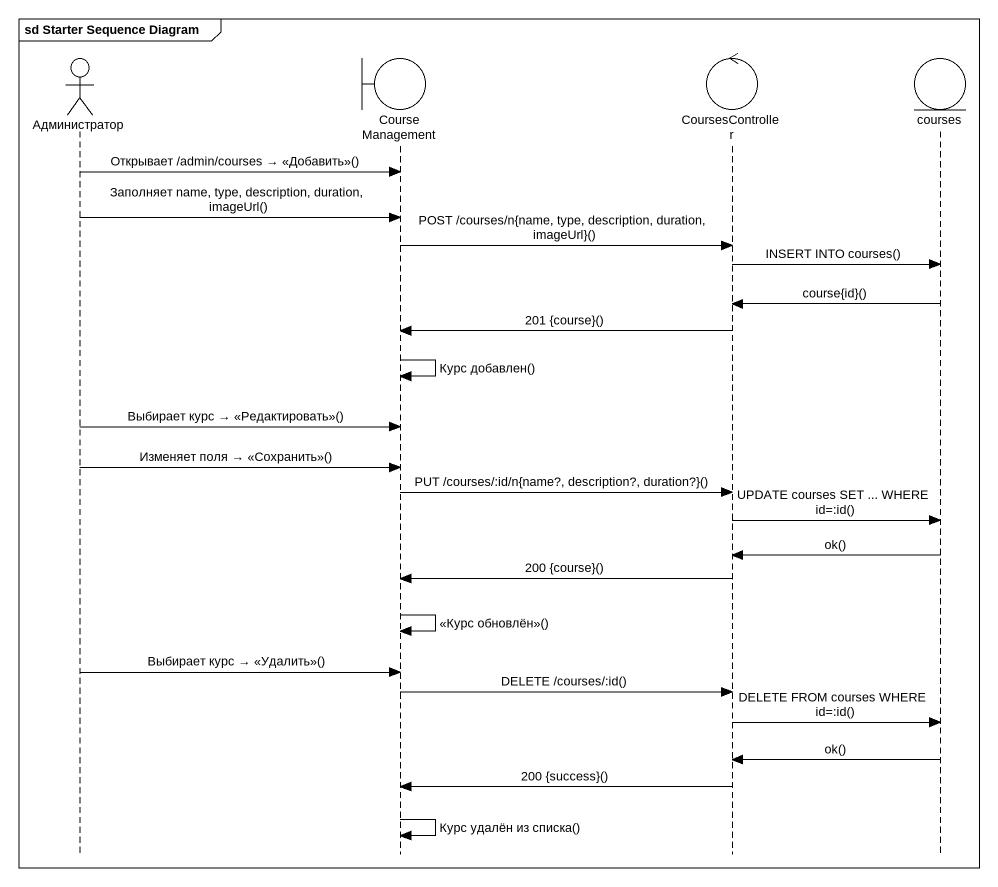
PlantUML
@startuml
mainframe sd Starter Sequence Diagram
hide footbox
actor Администратор
boundary CourseManagement
control CoursesController
entity courses

Администратор -> CourseManagement : Открывает /admin/courses → <<Добавить>>()
Администратор -> CourseManagement : Заполняет name, type, description, duration, imageUrl()
CourseManagement -> CoursesController : POST /courses/n{name, type, description, duration, imageUrl}()
CoursesController -> courses : INSERT INTO courses()
courses -> CoursesController : course{id}()
CoursesController -> CourseManagement : 201 {course}()
CourseManagement -> CourseManagement : Курс добавлен()
Администратор -> CourseManagement : Выбирает курс → <<Редактировать>>()
Администратор -> CourseManagement : Изменяет поля → <<Сохранить>>()
CourseManagement -> CoursesController : PUT /courses/:id/n{name?, description?, duration?}()
CoursesController -> courses : UPDATE courses SET ... WHERE id=:id()
courses -> CoursesController : ok()
CoursesController -> CourseManagement : 200 {course}()
CourseManagement -> CourseManagement : <<Курс обновлён>>()
Администратор -> CourseManagement : Выбирает курс → <<Удалить>>()
CourseManagement -> CoursesController : DELETE /courses/:id()
CoursesController -> courses : DELETE FROM courses WHERE id=:id()
courses -> CoursesController : ok()
CoursesController -> CourseManagement : 200 {success}()
CourseManagement -> CourseManagement : Курс удалён из списка()
@enduml
